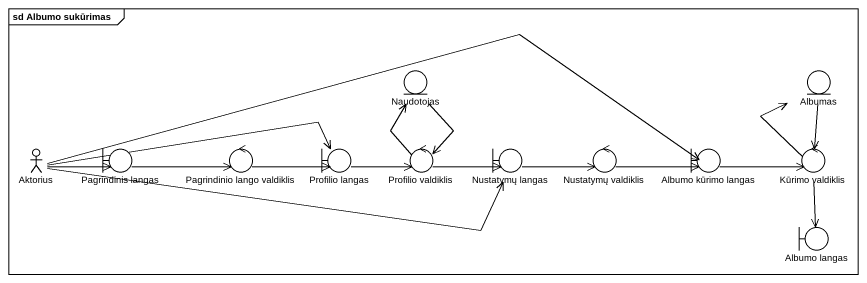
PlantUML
@startuml
mainframe sd Albumo sukūrimas
entity Naudotojas
entity Albumas
actor Aktorius
boundary "Pagrindinis langas" as Pagrindinis_langas
control "Pagrindinio lango valdiklis" as Pagrindinio_lango_valdiklis
boundary "Profilio langas" as Profilio_langas
control "Profilio valdiklis" as Profilio_valdiklis
boundary "Nustatymų langas" as Nustatymų_langas
control "Nustatymų valdiklis" as Nustatymų_valdiklis
boundary "Albumo kūrimo langas" as Albumo_kūrimo_langas
control "Kūrimo valdiklis" as Kūrimo_valdiklis
boundary "Albumo langas" as Albumo_langas
Naudotojas --> Profilio_valdiklis
Albumas --> Kūrimo_valdiklis
Aktorius -right-> Pagrindinis_langas
Aktorius -right-> Profilio_langas
Aktorius -right-> Nustatymų_langas
Aktorius -right-> Albumo_kūrimo_langas
Pagrindinis_langas -right-> Pagrindinio_lango_valdiklis
Pagrindinio_lango_valdiklis -right-> Profilio_langas
Profilio_langas -right-> Profilio_valdiklis
Profilio_valdiklis -up-> Naudotojas
Profilio_valdiklis -right-> Nustatymų_langas
Nustatymų_langas -right-> Nustatymų_valdiklis
Nustatymų_valdiklis -right-> Albumo_kūrimo_langas
Albumo_kūrimo_langas -right-> Kūrimo_valdiklis
Kūrimo_valdiklis -up-> Albumas
Kūrimo_valdiklis --> Albumo_langas
@enduml
